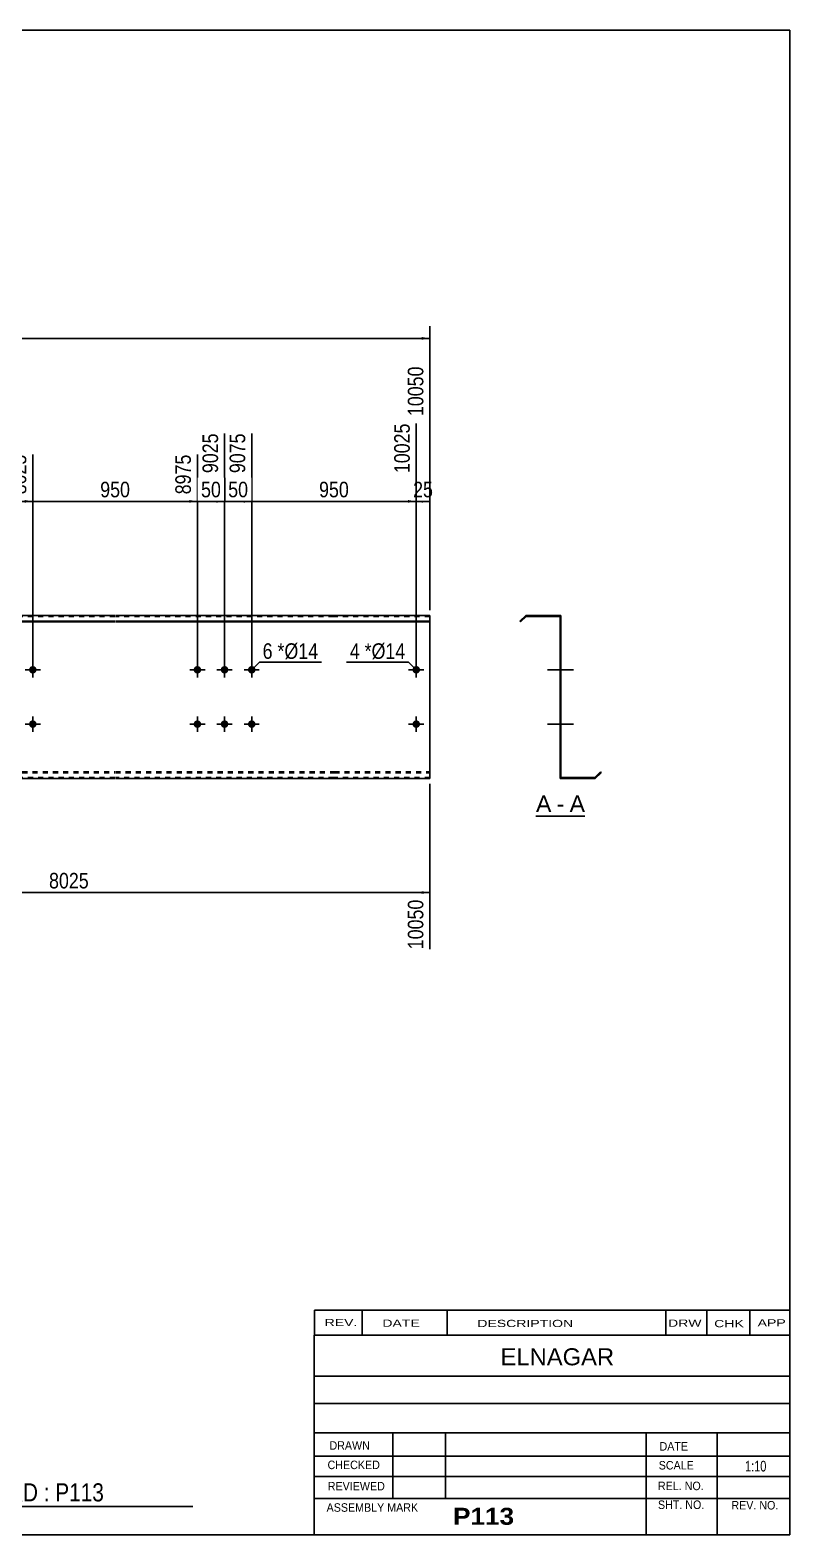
# Model space of a CAD drawing. Header units: millimetres. Extents: x -71 to 331, y -154 to 123.
# Drawn here: x 191.4 to 331.2, y -154.2 to 122.8 of the extents above; entities that cross this region are included whole.
import ezdxf

# ---------------------------------------------------------------- set-up
doc = ezdxf.new("R2010")
doc.units = ezdxf.units.MM
doc.linetypes.add('DXK_LINE_DOT1', pattern=[1.8814, 0.9407, -0.9407])
doc.styles.add('Arial', font='ARIAL.TTF', dxfattribs={"height": 0.2})
doc.styles.add('Arial Bold', font='ARIALBD.TTF', dxfattribs={"height": 0.2})
doc.styles.add('Arial Narrow', font='ARIALN.TTF', dxfattribs={"height": 0.2})

# ---------------------------------------------------------------- blocks, each defined once
blk = doc.blocks.new('Unknown-629084872-1732')
at = {"color": 5, "linetype": 'Continuous'}
for p, q in [((331.25, 122.75), (-68.75, 122.75)), ((-68.75, 122.75), (-68.75, -154.25)), ((331.25, -154.25), (331.25, 122.75)), ((-68.75, -154.25), (331.25, -154.25))]:
    blk.add_line(p, q, dxfattribs=at)
at = {"color": 174, "linetype": 'Continuous', "style": 'Arial'}
blk.add_text('Tekla structures', height=1.9102, rotation=90, dxfattribs=at).set_placement((-69.25, -153.75))
blk = doc.blocks.new('Unknown-629084872-12 - 1232')
at = {"color": 7, "linetype": 'Continuous'}
blk.add_line((284.5, -21.95), (293.53, -21.95), dxfattribs=at)
at = {"color": 0, "linetype": 'Continuous'}
blk.add_wipeout([(287.35, -21.2), (287.35, -18), (284.5, -18), (284.5, -21.2)], dxfattribs=at)
blk.add_wipeout([(289.73, -21.2), (289.73, -18), (288.31, -18), (288.31, -21.2)], dxfattribs=at)
at = {"color": 96, "linetype": 'Continuous', "style": 'Arial'}
blk.add_text('A', height=3.06, dxfattribs=at).set_placement((284.5, -21.2))
at = {"color": 0, "linetype": 'Continuous'}
blk.add_wipeout([(293.53, -21.2), (293.53, -18), (290.69, -18), (290.69, -21.2)], dxfattribs=at)
at = {"color": 96, "linetype": 'Continuous', "style": 'Arial'}
for s, p in [('A', (290.69, -21.2)), ('-', (288.31, -21.2))]:
    blk.add_text(s, height=3.06, dxfattribs=at).set_placement(p)
blk = doc.blocks.new('Bolt-629084872-1223 - 1203')
at = {"linetype": 'Continuous'}
for points in [[(191.18, -5, -1), (192.58, -5, -1)], [(261.77, -5, -1), (263.17, -5, -1)]]:
    blk.add_hatch(color=3, dxfattribs=at).paths.add_polyline_path(points)
at = {"color": 3, "linetype": 'Continuous'}
for p, q in [((193.28, -5), (190.48, -5)), ((191.88, -6.4), (191.88, -3.6)), ((263.87, -5), (261.07, -5)), ((262.47, -6.4), (262.47, -3.6))]:
    blk.add_line(p, q, dxfattribs=at)
blk = doc.blocks.new('Part-629084872-1218 - 1203')
at = {"color": 2, "linetype": 'Continuous'}
for p, q in [((0, 15), (0, -15)), ((17.6, 15), (0, 15)), ((0, 13.94), (17.6, 13.94)), ((47.1, 15), (17.7, 15)), ((17.7, 13.94), (47.1, 13.94)), ((87.39, 15), (47.2, 15)), ((47.2, 13.94), (87.39, 13.94)), ((116.89, 15), (87.49, 15)), ((87.49, 13.94), (116.89, 13.94)), ((147.18, 15), (116.99, 15)), ((116.99, 13.94), (147.18, 13.94)), ((176.68, 15), (147.28, 15)), ((147.28, 13.94), (176.68, 13.94)), ((206.98, 15), (176.78, 15)), ((176.78, 13.94), (206.98, 13.94)), ((247.27, 15), (207.08, 15)), ((207.08, 13.94), (247.27, 13.94)), ((264.97, 15), (247.37, 15)), ((247.37, 13.94), (264.97, 13.94)), ((264.97, 13.94), (264.97, 15)), ((264.97, -15), (264.97, 13.94)), ((0, 13.81), (17.6, 13.81)), ((17.7, 13.81), (47.1, 13.81)), ((47.2, 13.81), (87.39, 13.81)), ((87.49, 13.81), (116.89, 13.81)), ((116.99, 13.81), (147.18, 13.81)), ((147.28, 13.81), (176.68, 13.81)), ((176.78, 13.81), (206.98, 13.81)), ((207.08, 13.81), (247.27, 13.81)), ((247.37, 13.81), (264.97, 13.81)), ((17.6, -15), (0, -15)), ((47.1, -15), (17.7, -15)), ((87.39, -15), (47.2, -15)), ((116.89, -15), (87.49, -15)), ((147.18, -15), (116.99, -15)), ((176.68, -15), (147.28, -15)), ((206.98, -15), (176.78, -15)), ((247.27, -15), (207.08, -15)), ((264.97, -15), (247.37, -15))]:
    blk.add_line(p, q, dxfattribs=at)
at = {"color": 7, "linetype": 'DXK_LINE_DOT1'}
for p, q in [((17.6, 14.82), (0, 14.82)), ((47.1, 14.82), (17.7, 14.82)), ((87.39, 14.82), (47.2, 14.82)), ((116.89, 14.82), (87.49, 14.82)), ((147.18, 14.82), (116.99, 14.82)), ((176.68, 14.82), (147.28, 14.82)), ((206.98, 14.82), (176.78, 14.82)), ((247.27, 14.82), (207.08, 14.82)), ((264.97, 14.82), (247.37, 14.82)), ((0, -13.81), (17.6, -13.81)), ((17.7, -13.81), (47.1, -13.81)), ((47.2, -13.81), (87.39, -13.81)), ((87.49, -13.81), (116.89, -13.81)), ((116.99, -13.81), (147.18, -13.81)), ((147.28, -13.81), (176.68, -13.81)), ((176.78, -13.81), (206.98, -13.81)), ((207.08, -13.81), (247.27, -13.81)), ((247.37, -13.81), (264.97, -13.81)), ((0, -13.94), (17.6, -13.94)), ((17.6, -14.82), (0, -14.82)), ((17.7, -13.94), (47.1, -13.94)), ((47.1, -14.82), (17.7, -14.82)), ((47.2, -13.94), (87.39, -13.94)), ((87.39, -14.82), (47.2, -14.82)), ((87.49, -13.94), (116.89, -13.94)), ((116.89, -14.82), (87.49, -14.82)), ((116.99, -13.94), (147.18, -13.94)), ((147.18, -14.82), (116.99, -14.82)), ((147.28, -13.94), (176.68, -13.94)), ((176.68, -14.82), (147.28, -14.82)), ((176.78, -13.94), (206.98, -13.94)), ((206.98, -14.82), (176.78, -14.82)), ((207.08, -13.94), (247.27, -13.94)), ((247.27, -14.82), (207.08, -14.82)), ((247.37, -13.94), (264.97, -13.94)), ((264.97, -14.82), (247.37, -14.82))]:
    blk.add_line(p, q, dxfattribs=at)
blk = doc.blocks.new('Bolt-629084872-1222 - 1203')
at = {"linetype": 'Continuous'}
for points in [[(221.48, 5, -1), (222.88, 5, -1)], [(226.48, 5, -1), (227.88, 5, -1)], [(231.48, 5, -1), (232.88, 5, -1)], [(221.48, -5, -1), (222.88, -5, -1)], [(226.48, -5, -1), (227.88, -5, -1)], [(231.48, -5, -1), (232.88, -5, -1)]]:
    blk.add_hatch(color=3, dxfattribs=at).paths.add_polyline_path(points)
at = {"color": 3, "linetype": 'Continuous'}
for p, q in [((222.18, 3.6), (222.18, 6.4)), ((227.18, 3.6), (227.18, 6.4)), ((232.18, 3.6), (232.18, 6.4)), ((220.78, 5), (223.58, 5)), ((225.78, 5), (228.58, 5)), ((230.78, 5), (233.58, 5)), ((220.78, -5), (223.58, -5)), ((222.18, -6.4), (222.18, -3.6)), ((225.78, -5), (228.58, -5)), ((227.18, -6.4), (227.18, -3.6)), ((230.78, -5), (233.58, -5)), ((232.18, -6.4), (232.18, -3.6))]:
    blk.add_line(p, q, dxfattribs=at)
blk = doc.blocks.new('Bolt-629084872-1224 - 1203')
at = {"linetype": 'Continuous'}
for points in [[(191.18, 5, -1), (192.58, 5, -1)], [(261.77, 5, -1), (263.17, 5, -1)]]:
    blk.add_hatch(color=3, dxfattribs=at).paths.add_polyline_path(points)
at = {"color": 3, "linetype": 'Continuous'}
for p, q in [((191.88, 3.6), (191.88, 6.4)), ((262.47, 3.6), (262.47, 6.4)), ((193.28, 5), (190.48, 5)), ((263.87, 5), (261.07, 5))]:
    blk.add_line(p, q, dxfattribs=at)
blk = doc.blocks.new('Bolt-629084872-1240 - 1232')
at = {"linetype": 'Continuous'}
blk.add_hatch(color=3, dxfattribs=at).paths.add_polyline_path([(288.93, 5.7), (288.93, 4.3), (289.11, 4.3), (289.11, 5.7)])
blk.add_hatch(color=3, dxfattribs=at).paths.add_polyline_path([(288.93, 5.7), (288.93, 4.3), (289.11, 4.3), (289.11, 5.7)])
at = {"color": 3, "linetype": 'Continuous'}
for p, q in [((288.93, 5.7), (289.11, 5.7)), ((288.93, 5.7), (289.11, 5.7)), ((288.12, 5), (291.42, 5)), ((288.12, 5), (291.42, 5)), ((288.93, 4.3), (289.11, 4.3)), ((288.93, 4.3), (289.11, 4.3))]:
    blk.add_line(p, q, dxfattribs=at)
blk = doc.blocks.new('Part-629084872-1234 - 1232')
at = {"color": 2, "linetype": 'Continuous'}
for p, q in [((282.61, 15), (281.55, 13.94)), ((281.55, 13.94), (281.68, 13.81)), ((282.68, 14.82), (281.68, 13.81)), ((282.61, 15), (289.11, 15)), ((282.68, 14.82), (288.93, 14.82)), ((288.93, 14.82), (288.93, -15)), ((289.11, -14.82), (289.11, 15)), ((295.35, -14.82), (296.36, -13.81)), ((296.49, -13.94), (296.36, -13.81)), ((295.43, -15), (288.93, -15)), ((295.35, -14.82), (289.11, -14.82)), ((295.43, -15), (296.49, -13.94))]:
    blk.add_line(p, q, dxfattribs=at)
blk = doc.blocks.new('Bolt-629084872-1235 - 1232')
at = {"linetype": 'Continuous'}
for points in [[(288.93, 5.7), (288.93, 4.3), (289.11, 4.3), (289.11, 5.7)], [(288.93, 5.7), (288.93, 4.3), (289.11, 4.3), (289.11, 5.7)], [(288.93, 5.7), (288.93, 4.3), (289.11, 4.3), (289.11, 5.7)], [(288.93, -4.3), (288.93, -5.7), (289.11, -5.7), (289.11, -4.3)], [(288.93, -4.3), (288.93, -5.7), (289.11, -5.7), (289.11, -4.3)], [(288.93, -4.3), (288.93, -5.7), (289.11, -5.7), (289.11, -4.3)]]:
    blk.add_hatch(color=3, dxfattribs=at).paths.add_polyline_path(points)
at = {"color": 3, "linetype": 'Continuous'}
for p, q in [((289.11, 5.7), (288.93, 5.7)), ((289.11, 5.7), (288.93, 5.7)), ((289.11, 5.7), (288.93, 5.7)), ((290.41, 5), (286.61, 5)), ((290.41, 5), (286.61, 5)), ((290.41, 5), (286.61, 5)), ((289.11, 4.3), (288.93, 4.3)), ((289.11, 4.3), (288.93, 4.3)), ((289.11, 4.3), (288.93, 4.3)), ((290.41, -5), (286.61, -5)), ((290.41, -5), (286.61, -5)), ((290.41, -5), (286.61, -5)), ((289.11, -4.3), (288.93, -4.3)), ((289.11, -4.3), (288.93, -4.3)), ((289.11, -4.3), (288.93, -4.3)), ((289.11, -5.7), (288.93, -5.7)), ((289.11, -5.7), (288.93, -5.7)), ((289.11, -5.7), (288.93, -5.7))]:
    blk.add_line(p, q, dxfattribs=at)
blk = doc.blocks.new('Bolt-629084872-1236 - 1232')
at = {"linetype": 'Continuous'}
blk.add_hatch(color=3, dxfattribs=at).paths.add_polyline_path([(288.93, -4.3), (288.93, -5.7), (289.11, -5.7), (289.11, -4.3)])
blk.add_hatch(color=3, dxfattribs=at).paths.add_polyline_path([(288.93, -4.3), (288.93, -5.7), (289.11, -5.7), (289.11, -4.3)])
at = {"color": 3, "linetype": 'Continuous'}
for p, q in [((288.13, -5), (291.43, -5)), ((288.13, -5), (291.43, -5)), ((288.93, -4.3), (289.11, -4.3)), ((288.93, -4.3), (289.11, -4.3)), ((288.93, -5.7), (289.11, -5.7)), ((288.93, -5.7), (289.11, -5.7))]:
    blk.add_line(p, q, dxfattribs=at)
blk = doc.blocks.new('Bolt-629084872-1237 - 1232')
at = {"linetype": 'Continuous'}
blk.add_hatch(color=3, dxfattribs=at).paths.add_polyline_path([(288.93, 5.7), (288.93, 4.3), (289.11, 4.3), (289.11, 5.7)])
blk.add_hatch(color=3, dxfattribs=at).paths.add_polyline_path([(288.93, 5.7), (288.93, 4.3), (289.11, 4.3), (289.11, 5.7)])
at = {"color": 3, "linetype": 'Continuous'}
for p, q in [((288.93, 5.7), (289.11, 5.7)), ((288.93, 5.7), (289.11, 5.7)), ((288.13, 5), (291.43, 5)), ((288.13, 5), (291.43, 5)), ((288.93, 4.3), (289.11, 4.3)), ((288.93, 4.3), (289.11, 4.3))]:
    blk.add_line(p, q, dxfattribs=at)
blk = doc.blocks.new('Bolt-629084872-1238 - 1232')
at = {"linetype": 'Continuous'}
for points in [[(288.93, 5.7), (288.93, 4.3), (289.11, 4.3), (289.11, 5.7)], [(288.93, 5.7), (288.93, 4.3), (289.11, 4.3), (289.11, 5.7)], [(288.93, 5.7), (288.93, 4.3), (289.11, 4.3), (289.11, 5.7)], [(288.93, -4.3), (288.93, -5.7), (289.11, -5.7), (289.11, -4.3)], [(288.93, -4.3), (288.93, -5.7), (289.11, -5.7), (289.11, -4.3)], [(288.93, -4.3), (288.93, -5.7), (289.11, -5.7), (289.11, -4.3)]]:
    blk.add_hatch(color=3, dxfattribs=at).paths.add_polyline_path(points)
at = {"color": 3, "linetype": 'Continuous'}
for p, q in [((289.11, 5.7), (288.93, 5.7)), ((289.11, 5.7), (288.93, 5.7)), ((289.11, 5.7), (288.93, 5.7)), ((290.42, 5), (286.62, 5)), ((290.42, 5), (286.62, 5)), ((290.42, 5), (286.62, 5)), ((289.11, 4.3), (288.93, 4.3)), ((289.11, 4.3), (288.93, 4.3)), ((289.11, 4.3), (288.93, 4.3)), ((290.42, -5), (286.62, -5)), ((290.42, -5), (286.62, -5)), ((290.42, -5), (286.62, -5)), ((289.11, -4.3), (288.93, -4.3)), ((289.11, -4.3), (288.93, -4.3)), ((289.11, -4.3), (288.93, -4.3)), ((289.11, -5.7), (288.93, -5.7)), ((289.11, -5.7), (288.93, -5.7)), ((289.11, -5.7), (288.93, -5.7))]:
    blk.add_line(p, q, dxfattribs=at)
blk = doc.blocks.new('Bolt-629084872-1239 - 1232')
at = {"linetype": 'Continuous'}
blk.add_hatch(color=3, dxfattribs=at).paths.add_polyline_path([(288.93, -4.3), (288.93, -5.7), (289.11, -5.7), (289.11, -4.3)])
blk.add_hatch(color=3, dxfattribs=at).paths.add_polyline_path([(288.93, -4.3), (288.93, -5.7), (289.11, -5.7), (289.11, -4.3)])
at = {"color": 3, "linetype": 'Continuous'}
for p, q in [((288.12, -5), (291.42, -5)), ((288.12, -5), (291.42, -5)), ((288.93, -4.3), (289.11, -4.3)), ((288.93, -4.3), (289.11, -4.3)), ((288.93, -5.7), (289.11, -5.7)), ((288.93, -5.7), (289.11, -5.7))]:
    blk.add_line(p, q, dxfattribs=at)
blk = doc.blocks.new('Bolt-629084872-1241 - 1232')
at = {"linetype": 'Continuous'}
for points in [[(289.11, 4.3), (289.11, 5.7), (288.93, 5.7), (288.93, 4.3)], [(289.11, -5.7), (289.11, -4.3), (288.93, -4.3), (288.93, -5.7)]]:
    blk.add_hatch(color=3, dxfattribs=at).paths.add_polyline_path(points)
at = {"color": 3, "linetype": 'Continuous'}
for p, q in [((289.11, 5.7), (288.93, 5.7)), ((289.11, 5), (286.93, 5)), ((289.11, 4.3), (288.93, 4.3)), ((289.11, -5), (286.93, -5)), ((289.11, -4.3), (288.93, -4.3)), ((289.11, -5.7), (288.93, -5.7))]:
    blk.add_line(p, q, dxfattribs=at)
blk = doc.blocks.new('Bolt-629084872-1242 - 1232')
at = {"linetype": 'Continuous'}
blk.add_hatch(color=3, dxfattribs=at).paths.add_polyline_path([(289.11, -5.7), (289.11, -4.3), (288.93, -4.3), (288.93, -5.7)])
at = {"color": 3, "linetype": 'Continuous'}
for p, q in [((289.11, -4.3), (288.93, -4.3)), ((289.91, -5), (288.93, -5)), ((289.11, -5.7), (288.93, -5.7))]:
    blk.add_line(p, q, dxfattribs=at)
blk = doc.blocks.new('Bolt-629084872-1243 - 1232')
at = {"linetype": 'Continuous'}
blk.add_hatch(color=3, dxfattribs=at).paths.add_polyline_path([(289.11, -5.7), (289.11, -4.3), (288.93, -4.3), (288.93, -5.7)])
at = {"color": 3, "linetype": 'Continuous'}
for p, q in [((289.11, -4.3), (288.93, -4.3)), ((289.91, -5), (288.93, -5)), ((289.11, -5.7), (288.93, -5.7))]:
    blk.add_line(p, q, dxfattribs=at)
blk = doc.blocks.new('StraightDimension-629084872-1293 - 1203')
at = {"linetype": 'Continuous'}
blk.add_hatch(color=7, dxfattribs=at).paths.add_polyline_path([(263.47, 36.25), (264.97, 36), (263.47, 35.75)])
at = {"color": 7, "linetype": 'Continuous'}
for p, q in [((264.97, 16), (264.97, 60.84)), ((262.47, 6), (262.47, 50.34)), ((262.47, 36), (264.97, 36))]:
    blk.add_line(p, q, dxfattribs=at)
at = {"color": 0, "linetype": 'Continuous'}
blk.add_wipeout([(264.37, 61.44), (260.17, 61.44), (260.17, 51.1), (264.37, 51.1)], dxfattribs=at)
at = {"color": 0}
blk.add_wipeout([(266.15, 36.15), (266.15, 40.35), (261.29, 40.35), (261.29, 36.15)], dxfattribs=at)
at = {"color": 3, "linetype": 'Continuous', "style": 'Arial Narrow'}
blk.add_text('10050', height=2.863, rotation=90.0002, dxfattribs=at).set_placement((263.77, 51.7))
at = {"color": 3, "style": 'Arial Narrow'}
blk.add_text('25', height=2.863, dxfattribs=at).set_placement((261.89, 36.75))
blk = doc.blocks.new('StraightDimension-629084872-1297 - 1203')
at = {"linetype": 'Continuous'}
blk.add_hatch(color=7, dxfattribs=at).paths.add_polyline_path([(220.68, 36.25), (222.18, 36), (220.68, 35.75)])
at = {"color": 7, "linetype": 'Continuous'}
for p, q in [((191.88, 6), (191.88, 44.61)), ((222.18, 6), (222.18, 44.61)), ((191.88, 36), (222.18, 36))]:
    blk.add_line(p, q, dxfattribs=at)
at = {"color": 0, "linetype": 'Continuous'}
blk.add_wipeout([(221.58, 45.21), (217.38, 45.21), (217.38, 36.7), (221.58, 36.7)], dxfattribs=at)
at = {"color": 0}
blk.add_wipeout([(210.37, 36.15), (210.37, 40.35), (203.69, 40.35), (203.69, 36.15)], dxfattribs=at)
at = {"color": 3, "linetype": 'Continuous', "style": 'Arial Narrow'}
blk.add_text('8975', height=2.863, rotation=90.0002, dxfattribs=at).set_placement((220.98, 37.3))
at = {"color": 3, "style": 'Arial Narrow'}
blk.add_text('950', height=2.863, dxfattribs=at).set_placement((204.29, 36.75))
blk = doc.blocks.new('StraightDimension-629084872-1256 - 1203')
at = {"linetype": 'Continuous'}
blk.add_hatch(color=7, dxfattribs=at).paths.add_polyline_path([(263.47, -35.75), (264.97, -36), (263.47, -36.25)])
at = {"color": 7, "linetype": 'Continuous'}
for p, q in [((132.09, -6), (132.09, -44.61)), ((264.97, -16), (264.97, -46.44)), ((132.09, -36), (264.97, -36))]:
    blk.add_line(p, q, dxfattribs=at)
at = {"color": 0}
blk.add_wipeout([(202.79, -35.85), (202.79, -31.65), (194.27, -31.65), (194.27, -35.85)], dxfattribs=at)
at = {"color": 0, "linetype": 'Continuous'}
blk.add_wipeout([(264.37, -36.7), (260.17, -36.7), (260.17, -47.04), (264.37, -47.04)], dxfattribs=at)
at = {"color": 3, "style": 'Arial Narrow'}
blk.add_text('8025', height=2.863, dxfattribs=at).set_placement((194.87, -35.25))
at = {"color": 3, "linetype": 'Continuous', "style": 'Arial Narrow'}
blk.add_text('10050', height=2.863, rotation=90.0002, dxfattribs=at).set_placement((263.77, -46.44))
blk = doc.blocks.new('StraightDimension-629084872-1294 - 1203')
at = {"linetype": 'Continuous'}
blk.add_hatch(color=7, dxfattribs=at).paths.add_polyline_path([(260.97, 36.25), (262.47, 36), (260.97, 35.75)])
at = {"color": 7, "linetype": 'Continuous'}
for p, q in [((262.47, 6), (262.47, 50.34)), ((232.18, 6), (232.18, 48.51)), ((232.18, 36), (262.47, 36))]:
    blk.add_line(p, q, dxfattribs=at)
at = {"color": 0, "linetype": 'Continuous'}
blk.add_wipeout([(261.87, 50.94), (257.67, 50.94), (257.67, 40.6), (261.87, 40.6)], dxfattribs=at)
at = {"color": 0}
blk.add_wipeout([(250.66, 36.15), (250.66, 40.35), (243.98, 40.35), (243.98, 36.15)], dxfattribs=at)
at = {"color": 3, "linetype": 'Continuous', "style": 'Arial Narrow'}
blk.add_text('10025', height=2.863, rotation=90.0002, dxfattribs=at).set_placement((261.27, 41.2))
at = {"color": 3, "style": 'Arial Narrow'}
blk.add_text('950', height=2.863, dxfattribs=at).set_placement((244.58, 36.75))
blk = doc.blocks.new('StraightDimension-629084872-1295 - 1203')
at = {"linetype": 'Continuous'}
blk.add_hatch(color=7, dxfattribs=at).paths.add_polyline_path([(230.68, 36.25), (232.18, 36), (230.68, 35.75)])
at = {"color": 7, "linetype": 'Continuous'}
for p, q in [((227.18, 6), (227.18, 48.51)), ((232.18, 6), (232.18, 48.51)), ((227.18, 36), (232.18, 36))]:
    blk.add_line(p, q, dxfattribs=at)
at = {"color": 0}
blk.add_wipeout([(232.1, 36.15), (232.1, 40.35), (227.25, 40.35), (227.25, 36.15)], dxfattribs=at)
at = {"color": 0, "linetype": 'Continuous'}
blk.add_wipeout([(231.58, 49.11), (227.38, 49.11), (227.38, 40.6), (231.58, 40.6)], dxfattribs=at)
at = {"color": 3, "linetype": 'Continuous', "style": 'Arial Narrow'}
blk.add_text('9075', height=2.863, rotation=90.0002, dxfattribs=at).set_placement((230.98, 41.2))
at = {"color": 3, "style": 'Arial Narrow'}
blk.add_text('50', height=2.863, dxfattribs=at).set_placement((227.85, 36.75))
blk = doc.blocks.new('StraightDimension-629084872-1296 - 1203')
at = {"linetype": 'Continuous'}
blk.add_hatch(color=7, dxfattribs=at).paths.add_polyline_path([(225.68, 36.25), (227.18, 36), (225.68, 35.75)])
at = {"color": 7, "linetype": 'Continuous'}
for p, q in [((227.18, 6), (227.18, 48.51)), ((222.18, 6), (222.18, 44.61)), ((222.18, 36), (227.18, 36))]:
    blk.add_line(p, q, dxfattribs=at)
at = {"color": 0}
blk.add_wipeout([(227.1, 36.15), (227.1, 40.35), (222.25, 40.35), (222.25, 36.15)], dxfattribs=at)
at = {"color": 0, "linetype": 'Continuous'}
blk.add_wipeout([(226.58, 49.11), (222.38, 49.11), (222.38, 40.6), (226.58, 40.6)], dxfattribs=at)
at = {"color": 3, "linetype": 'Continuous', "style": 'Arial Narrow'}
blk.add_text('9025', height=2.863, rotation=90.0002, dxfattribs=at).set_placement((225.98, 41.2))
at = {"color": 3, "style": 'Arial Narrow'}
blk.add_text('50', height=2.863, dxfattribs=at).set_placement((222.85, 36.75))
blk = doc.blocks.new('StraightDimension-629084872-1298 - 1203')
at = {"linetype": 'Continuous'}
blk.add_hatch(color=7, dxfattribs=at).paths.add_polyline_path([(190.38, 36.25), (191.88, 36), (190.38, 35.75)])
at = {"color": 7, "linetype": 'Continuous'}
for p, q in [((161.98, 6), (161.98, 44.61)), ((191.88, 6), (191.88, 44.61)), ((161.98, 36), (191.88, 36))]:
    blk.add_line(p, q, dxfattribs=at)
at = {"color": 0, "linetype": 'Continuous'}
blk.add_wipeout([(191.28, 45.21), (187.08, 45.21), (187.08, 36.7), (191.28, 36.7)], dxfattribs=at)
at = {"color": 0}
blk.add_wipeout([(181.19, 36.15), (181.19, 40.35), (172.68, 40.35), (172.68, 36.15)], dxfattribs=at)
at = {"color": 3, "linetype": 'Continuous', "style": 'Arial Narrow'}
blk.add_text('8025', height=2.863, rotation=90.0002, dxfattribs=at).set_placement((190.68, 37.3))
at = {"color": 3, "style": 'Arial Narrow'}
blk.add_text('3000', height=2.863, dxfattribs=at).set_placement((173.28, 36.75))
blk = doc.blocks.new('StraightDimension-629084872-1349 - 1203')
at = {"linetype": 'Continuous'}
for points in [[(1.5, 65.75), (0, 66), (1.5, 66.25)], [(263.47, 66.25), (264.97, 66), (263.47, 65.75)]]:
    blk.add_hatch(color=7, dxfattribs=at).paths.add_polyline_path(points)
at = {"color": 7, "linetype": 'Continuous'}
for p, q in [((0, 16), (0, 68.25)), ((264.97, 16), (264.97, 68.25)), ((0, 66), (264.97, 66))]:
    blk.add_line(p, q, dxfattribs=at)
at = {"color": 0}
blk.add_wipeout([(137.66, 66.15), (137.66, 70.35), (127.31, 70.35), (127.31, 66.15)], dxfattribs=at)
at = {"color": 3, "style": 'Arial Narrow'}
blk.add_text('10050', height=2.863, dxfattribs=at).set_placement((127.91, 66.75))
blk = doc.blocks.new('CBS_CALLOFF-629084872-1784')
at = {"color": 7, "linetype": 'Continuous'}
blk.add_line((105.13, -148.98), (221.36, -149), dxfattribs=at)
at = {"color": 3, "linetype": 'Continuous', "style": 'Arial Narrow'}
blk.add_text('QTY= 1 Nos.      COLD FORMED     MKD : P113', height=3.3405, dxfattribs=at).set_placement((122.13, -148.09))
blk = doc.blocks.new('CBS_NAME_BLOG-629084872-1785')
at = {"color": 7, "linetype": 'Continuous'}
for p, q in [((243.66, -117.5), (331.18, -117.5)), ((243.66, -154.21), (243.66, -117.5)), ((243.66, -125.04), (331.18, -125.04)), ((243.73, -130.09), (331.25, -130.09)), ((243.66, -135.46), (331.18, -135.46)), ((258.18, -147.57), (258.18, -135.47)), ((267.87, -147.54), (267.87, -135.47)), ((304.78, -154.21), (304.78, -135.48)), ((317.83, -154.21), (317.83, -135.47)), ((243.67, -139.76), (331.25, -139.74)), ((243.66, -143.51), (331.18, -143.51)), ((243.66, -147.55), (331.18, -147.55)), ((243.66, -154.25), (331.25, -154.25))]:
    blk.add_line(p, q, dxfattribs=at)
at = {"color": 3, "linetype": 'Continuous', "style": 'Arial'}
blk.add_text('ELNAGAR', height=3.133, dxfattribs=at).set_placement((277.98, -123.03))
at = {"color": 3, "linetype": 'Continuous'}
for s, height, style, width, p in [('DRAWN', 1.566, 'Arial', 0.9, (246.49, -138.57)), ('DATE', 1.566, 'Arial', 0.9, (307.25, -138.73)), ('CHECKED', 1.566, 'Arial', 0.9, (246.14, -142.14)), ('SCALE', 1.566, 'Arial', 0.9, (307.1, -142.21)), ('1:10', 1.957, 'Arial Narrow', 0.9, (322.99, -142.57)), ('REVIEWED', 1.566, 'Arial', 0.9, (246.18, -146.06)), ('REL. NO.', 1.566, 'Arial', 0.9, (306.96, -146.01)), ('ASSEMBLY MARK', 1.5663, 'Arial', 0.9, (245.96, -149.99)), ('P113', 3.131, 'Arial Bold', 1.1, (269.24, -152.39)), ('SHT. NO.', 1.566, 'Arial', 0.9, (306.96, -149.48)), ('REV. NO.', 1.566, 'Arial', 0.9, (320.48, -149.57))]:
    blk.add_text(s, height=height, dxfattribs=dict(at, style=style, width=width)).set_placement(p)
blk = doc.blocks.new('CBS_REVISION-629084872-1786')
at = {"color": 7, "linetype": 'Continuous'}
for p, q in [((243.74, -112.87), (331.24, -112.87)), ((243.74, -112.87), (243.74, -117.5)), ((252.54, -112.87), (252.54, -117.5)), ((268.13, -112.87), (268.13, -117.44)), ((308.39, -112.87), (308.39, -117.5)), ((315.93, -112.87), (315.93, -117.5)), ((323.88, -112.87), (323.88, -117.5)), ((243.74, -117.5), (331.24, -117.5))]:
    blk.add_line(p, q, dxfattribs=at)
at = {"color": 7, "style": 'Arial Narrow', "width": 1.7}
for s, height, p in [('REV.', 1.326, (245.6, -115.82)), ('DATE', 1.326, (256.23, -115.94)), ('DESCRIPTION', 1.3257, (273.71, -115.99)), ('DRW', 1.326, (308.82, -115.93)), ('CHK', 1.326, (317.31, -116.02)), ('APP', 1.326, (325.31, -115.87))]:
    blk.add_text(s, height=height, dxfattribs=at).set_placement(p)
blk = doc.blocks.new('MarkSet-629084872-1368 - 1203')
at = {"color": 0}
blk.add_wipeout([(252.06, 7.01), (252.06, 10.01), (250.24, 10.01), (250.24, 7.01)], dxfattribs=at)
blk.add_wipeout([(252.06, 7.01), (252.06, 10.01), (250.24, 10.01), (250.24, 7.01)], dxfattribs=at)
blk.add_wipeout([(254.24, 7.01), (254.24, 10.01), (252.96, 10.01), (252.96, 7.01)], dxfattribs=at)
blk.add_wipeout([(254.24, 7.01), (254.24, 10.01), (252.96, 10.01), (252.96, 7.01)], dxfattribs=at)
at = {"color": 3, "style": 'Arial Narrow'}
blk.add_text('4', height=2.86, dxfattribs=at).set_placement((250.24, 7.01))
at = {"color": 0}
blk.add_wipeout([(260.46, 7.01), (260.46, 10.01), (254.24, 10.01), (254.24, 7.01)], dxfattribs=at)
blk.add_wipeout([(260.46, 7.01), (260.46, 10.01), (254.24, 10.01), (254.24, 7.01)], dxfattribs=at)
at = {"color": 7, "linetype": 'Continuous'}
for p in [(249.64, 6.41), (262.47, 5)]:
    blk.add_line(p, (261.06, 6.41), dxfattribs=at)
at = {"color": 3, "style": 'Arial Narrow'}
for s, height, p in [('*', 2.86, (252.96, 7.01)), ('Ø14', 2.863, (254.24, 7.01))]:
    blk.add_text(s, height=height, dxfattribs=at).set_placement(p)
blk = doc.blocks.new('Mark-629084872-1372 - 1203')
at = {"color": 0}
blk.add_wipeout([(236.02, 7.01), (236.02, 10.01), (234.19, 10.01), (234.19, 7.01)], dxfattribs=at)
blk.add_wipeout([(236.02, 7.01), (236.02, 10.01), (234.19, 10.01), (234.19, 7.01)], dxfattribs=at)
at = {"color": 7, "linetype": 'Continuous'}
blk.add_line((232.18, 5), (233.59, 6.41), dxfattribs=at)
at = {"color": 0}
blk.add_wipeout([(238.2, 7.01), (238.2, 10.01), (236.92, 10.01), (236.92, 7.01)], dxfattribs=at)
blk.add_wipeout([(238.2, 7.01), (238.2, 10.01), (236.92, 10.01), (236.92, 7.01)], dxfattribs=at)
at = {"color": 3, "style": 'Arial Narrow'}
blk.add_text('6', height=2.86, dxfattribs=at).set_placement((234.19, 7.01))
at = {"color": 0}
blk.add_wipeout([(244.41, 7.01), (244.41, 10.01), (238.2, 10.01), (238.2, 7.01)], dxfattribs=at)
blk.add_wipeout([(244.41, 7.01), (244.41, 10.01), (238.2, 10.01), (238.2, 7.01)], dxfattribs=at)
at = {"color": 7, "linetype": 'Continuous'}
blk.add_line((233.59, 6.41), (245.01, 6.41), dxfattribs=at)
at = {"color": 3, "style": 'Arial Narrow'}
for s, height, p in [('*', 2.86, (236.92, 7.01)), ('Ø14', 2.863, (238.2, 7.01))]:
    blk.add_text(s, height=height, dxfattribs=at).set_placement(p)

msp = doc.modelspace()

# ---------------------------------------------------------------- block references
for name in ['Unknown-629084872-1732', 'Part-629084872-1218 - 1203', 'Part-629084872-1234 - 1232', 'Bolt-629084872-1224 - 1203', 'Bolt-629084872-1222 - 1203', 'Bolt-629084872-1235 - 1232', 'Bolt-629084872-1238 - 1232', 'Bolt-629084872-1241 - 1232', 'Bolt-629084872-1240 - 1232', 'Bolt-629084872-1237 - 1232', 'Bolt-629084872-1223 - 1203', 'Bolt-629084872-1239 - 1232', 'Bolt-629084872-1236 - 1232', 'Bolt-629084872-1242 - 1232', 'Bolt-629084872-1243 - 1232', 'CBS_REVISION-629084872-1786', 'CBS_NAME_BLOG-629084872-1785', 'CBS_CALLOFF-629084872-1784']:
    msp.add_blockref(name, (0, 0))

# ---------------------------------------------------------------- next in the draw order: block references
for name in ['StraightDimension-629084872-1293 - 1203', 'StraightDimension-629084872-1297 - 1203', 'StraightDimension-629084872-1256 - 1203', 'Unknown-629084872-12 - 1232']:
    msp.add_blockref(name, (0, 0))

# ---------------------------------------------------------------- next in the draw order: block references
for name in ['StraightDimension-629084872-1294 - 1203', 'StraightDimension-629084872-1298 - 1203']:
    msp.add_blockref(name, (0, 0))

# ---------------------------------------------------------------- next in the draw order: block references
for name in ['StraightDimension-629084872-1295 - 1203', 'MarkSet-629084872-1368 - 1203']:
    msp.add_blockref(name, (0, 0))

# ---------------------------------------------------------------- next in the draw order: block references
for name in ['StraightDimension-629084872-1296 - 1203', 'Mark-629084872-1372 - 1203']:
    msp.add_blockref(name, (0, 0))

# ---------------------------------------------------------------- next in the draw order: block references
msp.add_blockref('StraightDimension-629084872-1349 - 1203', (0, 0))

doc.saveas('drawing.dxf')
